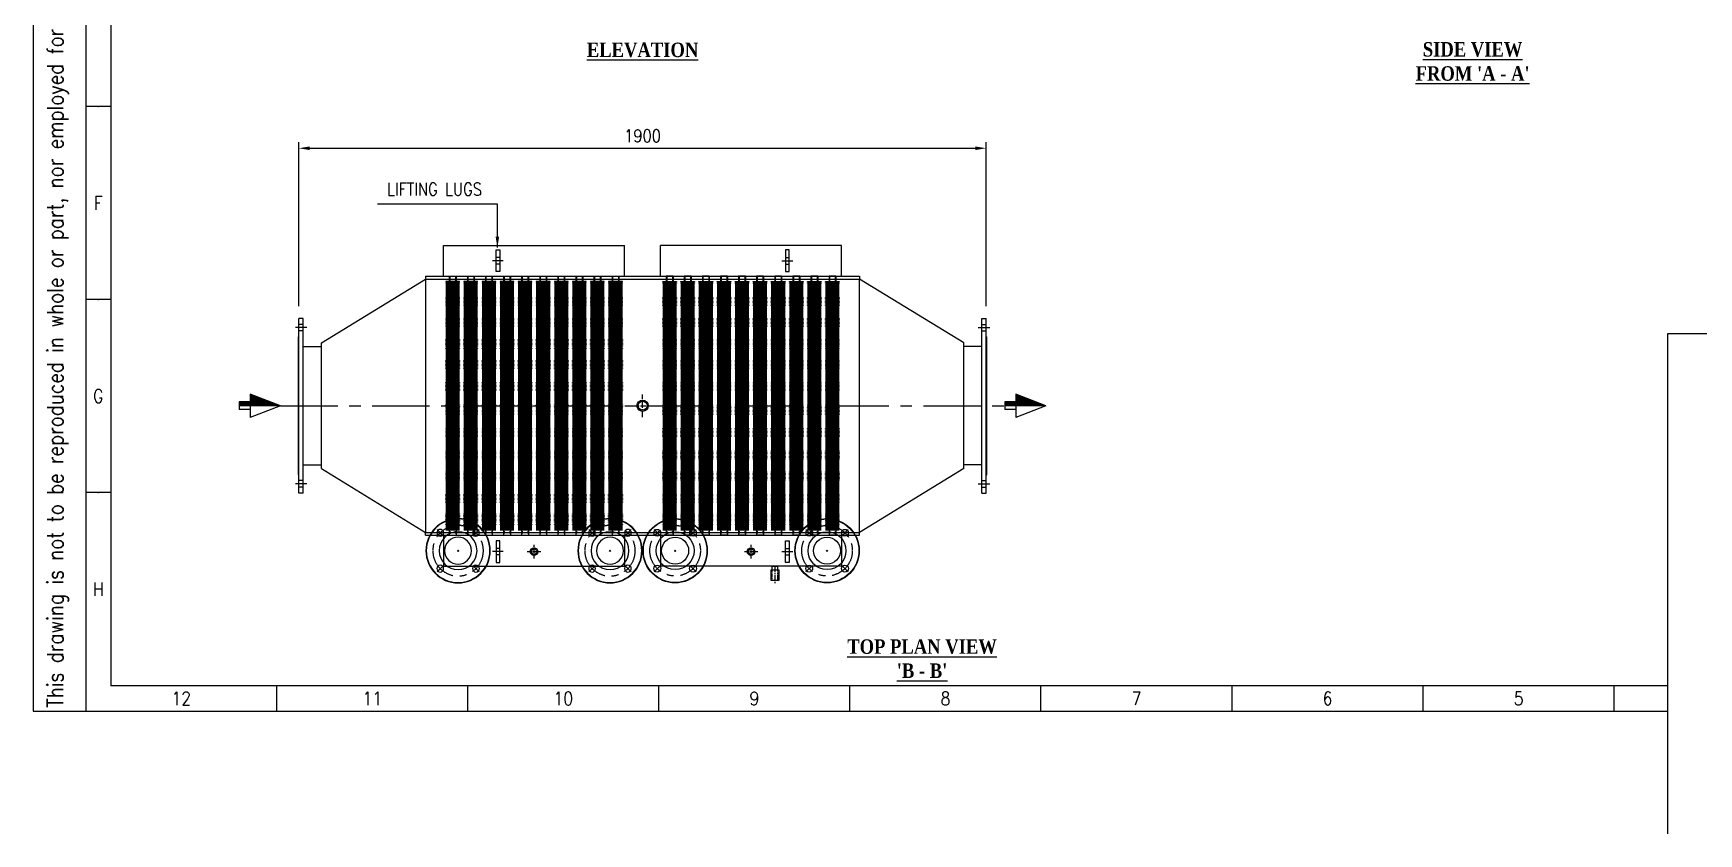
# Model space of a CAD drawing. Extents: x 5823 to 13427, y -3175 to 1572.
# Drawn here: x 5823 to 10428, y -3175 to -963 of the extents above; entities that cross this region are included whole.
import ezdxf
from ezdxf.enums import TextEntityAlignment as Align

# ---------------------------------------------------------------- set-up
doc = ezdxf.new("R2010")
doc.units = 0
doc.linetypes.add('CENTER', pattern=[50.8, 31.75, -6.35, 6.35, -6.35])
doc.linetypes.add('HIDDEN', pattern=[9.525, 6.35, -3.175])
doc.layers.get('0').update_dxf_attribs({"linetype": 'CONTINUOUS'})
doc.layers.get('DEFPOINTS').update_dxf_attribs({"linetype": 'CONTINUOUS'})
doc.styles.get("Standard").update_dxf_attribs({"font": 'simplex.shx', "width": 0.85})
doc.styles.add('SW', font='romans.shx', dxfattribs={"width": 0.85})
doc.dimstyles.new('ISO-25', dxfattribs={"dimtxt": 35, "dimasz": 30, "dimexe": 17, "dimexo": 17, "dimgap": 17, "dimtad": 1, "dimtxsty": 'STANDARD', "dimcen": 2.5, "dimazin": 3, "dimtfac": 1, "dimtmove": 0, "dimatfit": 3})
pattern_1 = [(45, (-18431.609, -1679.317), (-6.735192, 6.735192), [])]

# ---------------------------------------------------------------- blocks, each defined once
blk = doc.blocks.new('A$C5DC17848')
h = blk.add_hatch()
h.set_pattern_fill('ANSI31', color=256, scale=3, style=0)
h.set_pattern_definition(pattern_1)
h.paths.add_polyline_path([(-556, -215), (-450, -215), (-450, 57)])
h = blk.add_hatch()
h.set_pattern_fill('ANSI31', color=256, scale=3, style=0)
h.set_pattern_definition(pattern_1)
h.paths.add_polyline_path([(-450, -215), (-485, -215), (-485, -313), (-450, -313)])
for p, q in [((-450, 57), (-556, -215)), ((-450, 57), (-345, -215)), ((-450, 57), (-450, -313)), ((-556, -215), (-345, -215)), ((-485, -215), (-485, -313)), ((-416, -215), (-416, -313)), ((-485, -313), (-416, -313))]:
    blk.add_line(p, q)
blk = doc.blocks.new('*D21')
at = {"color": 0}
for p, q in [((6557.6, -1717), (6557.6, -1263.8)), ((6587.6, -1280.8), (8427.6, -1280.8)), ((8457.6, -1717), (8457.6, -1263.8))]:
    blk.add_line(p, q, dxfattribs=at)
for points in [[(6587.6, -1275.8), (6587.6, -1285.8), (6557.6, -1280.8)], [(8427.6, -1275.8), (8427.6, -1285.8), (8457.6, -1280.8)]]:
    blk.add_solid(points, dxfattribs=at)
at = {"layer": 'DEFPOINTS', "color": 0}
for p in [(8457.6, -1280.8), (6557.6, -1734), (8457.6, -1734)]:
    blk.add_point(p, dxfattribs=at)
at = {"color": 0, "insert": (7507.6, -1246.3), "char_height": 35, "attachment_point": 5}
blk.add_mtext('1900', dxfattribs=at)
blk = doc.blocks.new('A$C78803C2F')
for p, q in [((114.8, 183.3), (132.5, 165.6)), ((231.3, 183.3), (213.6, 165.6)), ((174.8, 123.3), (171.3, 126.9)), ((174.8, 126.9), (171.3, 123.3)), ((114.8, 66.9), (132.5, 84.5)), ((231.3, 66.9), (213.6, 84.5))]:
    blk.add_line(p, q)
for centre, radius in [((173.1, 125.1), 88.9), ((173.1, 125.1), 87.9), ((123.7, 174.5), 9.5), ((173.1, 125.1), 52.3), ((173.1, 125.1), 37.3), ((222.5, 174.5), 9.5), ((123.7, 75.7), 9.5), ((222.5, 75.7), 9.5)]:
    blk.add_circle(centre, radius)
at = {"linetype": 'CENTER', "ltscale": 3}
blk.add_circle((173.1, 125.1), 69.9, dxfattribs=at)
blk = doc.blocks.new('A$C017B146A')
at = {"color": 8}
for p, q in [((-123.3, 415.7), (-161.3, 415.7)), ((-161.3, 415.7), (-161.3, 415.3)), ((-161.3, 415.3), (-123.3, 415.3)), ((-123.3, 415.3), (-123.3, 415.7)), ((-123.3, 412), (-161.3, 412)), ((-161.3, 412), (-161.3, 411.6)), ((-161.3, 411.6), (-123.3, 411.6)), ((-123.3, 408.4), (-161.3, 408.4)), ((-161.3, 408.4), (-161.3, 408)), ((-161.3, 408), (-123.3, 408)), ((-123.3, 404.8), (-161.3, 404.8)), ((-161.3, 404.8), (-161.3, 404.4)), ((-161.3, 404.4), (-123.3, 404.4)), ((-123.3, 401.1), (-161.3, 401.1)), ((-161.3, 401.1), (-161.3, 400.7)), ((-161.3, 400.7), (-123.3, 400.7)), ((-123.3, 397.5), (-161.3, 397.5)), ((-161.3, 397.5), (-161.3, 397.1)), ((-161.3, 397.1), (-123.3, 397.1)), ((-123.3, 393.9), (-161.3, 393.9)), ((-161.3, 393.9), (-161.3, 393.5)), ((-161.3, 393.5), (-123.3, 393.5)), ((-123.3, 390.3), (-161.3, 390.3)), ((-161.3, 390.3), (-161.3, 389.9)), ((-161.3, 389.9), (-123.3, 389.9)), ((-123.3, 386.6), (-161.3, 386.6)), ((-161.3, 386.6), (-161.3, 386.2)), ((-161.3, 386.2), (-123.3, 386.2)), ((-123.3, 383), (-161.3, 383)), ((-161.3, 383), (-161.3, 382.6)), ((-161.3, 382.6), (-123.3, 382.6)), ((-123.3, 379.4), (-161.3, 379.4)), ((-161.3, 379.4), (-161.3, 379)), ((-161.3, 379), (-123.3, 379)), ((-123.3, 375.7), (-161.3, 375.7)), ((-161.3, 375.7), (-161.3, 375.3)), ((-161.3, 375.3), (-123.3, 375.3)), ((-123.3, 372.1), (-161.3, 372.1)), ((-161.3, 372.1), (-161.3, 371.7)), ((-161.3, 371.7), (-123.3, 371.7)), ((-123.3, 368.5), (-161.3, 368.5)), ((-161.3, 368.5), (-161.3, 368.1)), ((-123.3, 411.6), (-123.3, 412)), ((-123.3, 408), (-123.3, 408.4)), ((-123.3, 404.4), (-123.3, 404.8)), ((-123.3, 400.7), (-123.3, 401.1)), ((-123.3, 397.1), (-123.3, 397.5)), ((-123.3, 393.5), (-123.3, 393.9)), ((-123.3, 389.9), (-123.3, 390.3)), ((-123.3, 386.2), (-123.3, 386.6)), ((-123.3, 382.6), (-123.3, 383)), ((-123.3, 379), (-123.3, 379.4)), ((-123.3, 375.3), (-123.3, 375.7)), ((-123.3, 371.7), (-123.3, 372.1)), ((-123.3, 368.1), (-123.3, 368.5)), ((-161.3, 368.1), (-123.3, 368.1)), ((-123.3, 364.9), (-161.3, 364.9)), ((-161.3, 364.9), (-161.3, 364.5)), ((-161.3, 364.5), (-123.3, 364.5)), ((-123.3, 361.2), (-161.3, 361.2)), ((-161.3, 361.2), (-161.3, 360.8)), ((-161.3, 360.8), (-123.3, 360.8)), ((-123.3, 357.6), (-161.3, 357.6)), ((-161.3, 357.6), (-161.3, 357.2)), ((-161.3, 357.2), (-123.3, 357.2)), ((-123.3, 354), (-161.3, 354)), ((-161.3, 354), (-161.3, 353.6)), ((-161.3, 353.6), (-123.3, 353.6)), ((-123.3, 350.3), (-161.3, 350.3)), ((-161.3, 350.3), (-161.3, 349.9)), ((-161.3, 349.9), (-123.3, 349.9)), ((-123.3, 346.7), (-161.3, 346.7)), ((-161.3, 346.7), (-161.3, 346.3)), ((-161.3, 346.3), (-123.3, 346.3)), ((-123.3, 343.1), (-161.3, 343.1)), ((-161.3, 343.1), (-161.3, 342.7)), ((-161.3, 342.7), (-123.3, 342.7)), ((-123.3, 339.5), (-161.3, 339.5)), ((-161.3, 339.5), (-161.3, 339.1)), ((-161.3, 339.1), (-123.3, 339.1)), ((-123.3, 335.8), (-161.3, 335.8)), ((-161.3, 335.8), (-161.3, 335.4)), ((-161.3, 335.4), (-123.3, 335.4)), ((-123.3, 332.2), (-161.3, 332.2)), ((-161.3, 332.2), (-161.3, 331.8)), ((-161.3, 331.8), (-123.3, 331.8)), ((-123.3, 328.6), (-161.3, 328.6)), ((-161.3, 328.6), (-161.3, 328.2)), ((-161.3, 328.2), (-123.3, 328.2)), ((-123.3, 325), (-161.3, 325)), ((-161.3, 325), (-161.3, 324.6)), ((-161.3, 324.6), (-123.3, 324.6)), ((-123.3, 364.5), (-123.3, 364.9)), ((-123.3, 360.8), (-123.3, 361.2)), ((-123.3, 357.2), (-123.3, 357.6)), ((-123.3, 353.6), (-123.3, 354)), ((-123.3, 349.9), (-123.3, 350.3)), ((-123.3, 346.3), (-123.3, 346.7)), ((-123.3, 342.7), (-123.3, 343.1)), ((-123.3, 339.1), (-123.3, 339.5)), ((-123.3, 335.4), (-123.3, 335.8)), ((-123.3, 331.8), (-123.3, 332.2)), ((-123.3, 328.2), (-123.3, 328.6)), ((-123.3, 324.6), (-123.3, 325)), ((-123.3, 321.3), (-161.3, 321.3)), ((-161.3, 321.3), (-161.3, 320.9)), ((-161.3, 320.9), (-123.3, 320.9)), ((-123.3, 317.7), (-161.3, 317.7)), ((-161.3, 317.7), (-161.3, 317.3)), ((-161.3, 317.3), (-123.3, 317.3)), ((-123.3, 314.1), (-161.3, 314.1)), ((-161.3, 314.1), (-161.3, 313.7)), ((-161.3, 313.7), (-123.3, 313.7)), ((-123.3, 310.4), (-161.3, 310.4)), ((-161.3, 310.4), (-161.3, 310)), ((-161.3, 310), (-123.3, 310)), ((-123.3, 306.8), (-161.3, 306.8)), ((-161.3, 306.8), (-161.3, 306.4)), ((-161.3, 306.4), (-123.3, 306.4)), ((-123.3, 303.2), (-161.3, 303.2)), ((-161.3, 303.2), (-161.3, 302.8)), ((-161.3, 302.8), (-123.3, 302.8)), ((-123.3, 299.6), (-161.3, 299.6)), ((-161.3, 299.6), (-161.3, 299.2)), ((-161.3, 299.2), (-123.3, 299.2)), ((-123.3, 295.9), (-161.3, 295.9)), ((-161.3, 295.9), (-161.3, 295.5)), ((-161.3, 295.5), (-123.3, 295.5)), ((-123.3, 292.3), (-161.3, 292.3)), ((-161.3, 292.3), (-161.3, 291.9)), ((-161.3, 291.9), (-123.3, 291.9)), ((-123.3, 288.7), (-161.3, 288.7)), ((-161.3, 288.7), (-161.3, 288.3)), ((-161.3, 288.3), (-123.3, 288.3)), ((-123.3, 285), (-161.3, 285)), ((-161.3, 285), (-161.3, 284.6)), ((-161.3, 284.6), (-123.3, 284.6)), ((-161.3, 281.4), (-123.3, 281.4)), ((-161.3, 281), (-161.3, 281.4)), ((-123.3, 281), (-161.3, 281)), ((-161.3, 277.8), (-123.3, 277.8)), ((-161.3, 277.4), (-161.3, 277.8)), ((-123.3, 277.4), (-161.3, 277.4)), ((-123.3, 320.9), (-123.3, 321.3)), ((-123.3, 317.3), (-123.3, 317.7)), ((-123.3, 313.7), (-123.3, 314.1)), ((-123.3, 310), (-123.3, 310.4)), ((-123.3, 306.4), (-123.3, 306.8)), ((-123.3, 302.8), (-123.3, 303.2)), ((-123.3, 299.2), (-123.3, 299.6)), ((-123.3, 295.5), (-123.3, 295.9)), ((-123.3, 291.9), (-123.3, 292.3)), ((-123.3, 288.3), (-123.3, 288.7)), ((-123.3, 284.6), (-123.3, 285)), ((-123.3, 281.4), (-123.3, 281)), ((-123.3, 277.8), (-123.3, 277.4)), ((-161.3, 274.2), (-123.3, 274.2)), ((-161.3, 273.8), (-161.3, 274.2)), ((-123.3, 273.8), (-161.3, 273.8)), ((-161.3, 270.5), (-123.3, 270.5)), ((-161.3, 270.1), (-161.3, 270.5)), ((-123.3, 270.1), (-161.3, 270.1)), ((-161.3, 266.9), (-123.3, 266.9)), ((-161.3, 266.5), (-161.3, 266.9)), ((-123.3, 266.5), (-161.3, 266.5)), ((-161.3, 263.3), (-123.3, 263.3)), ((-161.3, 262.9), (-161.3, 263.3)), ((-123.3, 262.9), (-161.3, 262.9)), ((-161.3, 259.6), (-123.3, 259.6)), ((-161.3, 259.2), (-161.3, 259.6)), ((-123.3, 259.2), (-161.3, 259.2)), ((-161.3, 256), (-123.3, 256)), ((-161.3, 255.6), (-161.3, 256)), ((-123.3, 255.6), (-161.3, 255.6)), ((-161.3, 252.4), (-123.3, 252.4)), ((-161.3, 252), (-161.3, 252.4)), ((-123.3, 252), (-161.3, 252)), ((-161.3, 248.8), (-123.3, 248.8)), ((-161.3, 248.4), (-161.3, 248.8)), ((-123.3, 248.4), (-161.3, 248.4)), ((-161.3, 245.1), (-123.3, 245.1)), ((-161.3, 244.7), (-161.3, 245.1)), ((-123.3, 244.7), (-161.3, 244.7)), ((-161.3, 241.5), (-123.3, 241.5)), ((-161.3, 241.1), (-161.3, 241.5)), ((-123.3, 241.1), (-161.3, 241.1)), ((-161.3, 237.9), (-123.3, 237.9)), ((-161.3, 237.5), (-161.3, 237.9)), ((-123.3, 237.5), (-161.3, 237.5)), ((-161.3, 234.3), (-123.3, 234.3)), ((-161.3, 233.9), (-161.3, 234.3)), ((-123.3, 233.9), (-161.3, 233.9)), ((-161.3, 230.6), (-123.3, 230.6)), ((-161.3, 230.2), (-161.3, 230.6)), ((-123.3, 274.2), (-123.3, 273.8)), ((-123.3, 270.5), (-123.3, 270.1)), ((-123.3, 266.9), (-123.3, 266.5)), ((-123.3, 263.3), (-123.3, 262.9)), ((-123.3, 259.6), (-123.3, 259.2)), ((-123.3, 256), (-123.3, 255.6)), ((-123.3, 252.4), (-123.3, 252)), ((-123.3, 248.8), (-123.3, 248.4)), ((-123.3, 245.1), (-123.3, 244.7)), ((-123.3, 241.5), (-123.3, 241.1)), ((-123.3, 237.9), (-123.3, 237.5)), ((-123.3, 234.3), (-123.3, 233.9)), ((-123.3, 230.6), (-123.3, 230.2)), ((-123.3, 230.2), (-161.3, 230.2)), ((-161.3, 227), (-123.3, 227)), ((-161.3, 226.6), (-161.3, 227)), ((-123.3, 226.6), (-161.3, 226.6)), ((-161.3, 223.4), (-123.3, 223.4)), ((-161.3, 223), (-161.3, 223.4)), ((-123.3, 223), (-161.3, 223)), ((-161.3, 219.7), (-123.3, 219.7)), ((-161.3, 219.3), (-161.3, 219.7)), ((-123.3, 219.3), (-161.3, 219.3)), ((-161.3, 216.1), (-123.3, 216.1)), ((-161.3, 215.7), (-161.3, 216.1)), ((-123.3, 215.7), (-161.3, 215.7)), ((-161.3, 212.5), (-123.3, 212.5)), ((-161.3, 212.1), (-161.3, 212.5)), ((-123.3, 212.1), (-161.3, 212.1)), ((-161.3, 208.9), (-123.3, 208.9)), ((-161.3, 208.5), (-161.3, 208.9)), ((-123.3, 208.5), (-161.3, 208.5)), ((-161.3, 205.2), (-123.3, 205.2)), ((-161.3, 204.8), (-161.3, 205.2)), ((-123.3, 204.8), (-161.3, 204.8)), ((-161.3, 201.6), (-123.3, 201.6)), ((-161.3, 201.2), (-161.3, 201.6)), ((-123.3, 201.2), (-161.3, 201.2)), ((-161.3, 198), (-123.3, 198)), ((-161.3, 197.6), (-161.3, 198)), ((-123.3, 197.6), (-161.3, 197.6)), ((-161.3, 194.3), (-123.3, 194.3)), ((-161.3, 193.9), (-161.3, 194.3)), ((-123.3, 193.9), (-161.3, 193.9)), ((-161.3, 190.7), (-123.3, 190.7)), ((-161.3, 190.3), (-161.3, 190.7)), ((-123.3, 190.3), (-161.3, 190.3)), ((-161.3, 187.1), (-123.3, 187.1)), ((-161.3, 186.7), (-161.3, 187.1)), ((-123.3, 186.7), (-161.3, 186.7)), ((-123.3, 227), (-123.3, 226.6)), ((-123.3, 223.4), (-123.3, 223)), ((-123.3, 219.7), (-123.3, 219.3)), ((-123.3, 216.1), (-123.3, 215.7)), ((-123.3, 212.5), (-123.3, 212.1)), ((-123.3, 208.9), (-123.3, 208.5)), ((-123.3, 205.2), (-123.3, 204.8)), ((-123.3, 201.6), (-123.3, 201.2)), ((-123.3, 198), (-123.3, 197.6)), ((-123.3, 194.3), (-123.3, 193.9)), ((-123.3, 190.7), (-123.3, 190.3)), ((-123.3, 187.1), (-123.3, 186.7)), ((-161.3, 183.5), (-123.3, 183.5)), ((-161.3, 183.1), (-161.3, 183.5)), ((-123.3, 183.1), (-161.3, 183.1)), ((-161.3, 179.8), (-123.3, 179.8)), ((-161.3, 179.4), (-161.3, 179.8)), ((-123.3, 179.4), (-161.3, 179.4)), ((-161.3, 176.2), (-123.3, 176.2)), ((-161.3, 175.8), (-161.3, 176.2)), ((-123.3, 175.8), (-161.3, 175.8)), ((-161.3, 172.6), (-123.3, 172.6)), ((-161.3, 172.2), (-161.3, 172.6)), ((-123.3, 172.2), (-161.3, 172.2)), ((-161.3, 168.9), (-123.3, 168.9)), ((-161.3, 168.5), (-161.3, 168.9)), ((-123.3, 168.5), (-161.3, 168.5)), ((-161.3, 165.3), (-123.3, 165.3)), ((-161.3, 164.9), (-161.3, 165.3)), ((-123.3, 164.9), (-161.3, 164.9)), ((-161.3, 161.7), (-123.3, 161.7)), ((-161.3, 161.3), (-161.3, 161.7)), ((-123.3, 161.3), (-161.3, 161.3)), ((-161.3, 158.1), (-123.3, 158.1)), ((-161.3, 157.7), (-161.3, 158.1)), ((-123.3, 157.7), (-161.3, 157.7)), ((-161.3, 154.4), (-123.3, 154.4)), ((-161.3, 154), (-161.3, 154.4)), ((-123.3, 154), (-161.3, 154)), ((-161.3, 150.8), (-123.3, 150.8)), ((-161.3, 150.4), (-161.3, 150.8)), ((-123.3, 150.4), (-161.3, 150.4)), ((-161.3, 147.2), (-123.3, 147.2)), ((-161.3, 146.8), (-161.3, 147.2)), ((-123.3, 146.8), (-161.3, 146.8)), ((-161.3, 143.6), (-123.3, 143.6)), ((-161.3, 143.2), (-161.3, 143.6)), ((-123.3, 143.2), (-161.3, 143.2)), ((-161.3, 139.9), (-123.3, 139.9)), ((-161.3, 139.5), (-161.3, 139.9)), ((-123.3, 139.5), (-161.3, 139.5)), ((-123.3, 183.5), (-123.3, 183.1)), ((-123.3, 179.8), (-123.3, 179.4)), ((-123.3, 176.2), (-123.3, 175.8)), ((-123.3, 172.6), (-123.3, 172.2)), ((-123.3, 168.9), (-123.3, 168.5)), ((-123.3, 165.3), (-123.3, 164.9)), ((-123.3, 161.7), (-123.3, 161.3)), ((-123.3, 158.1), (-123.3, 157.7)), ((-123.3, 154.4), (-123.3, 154)), ((-123.3, 150.8), (-123.3, 150.4)), ((-123.3, 147.2), (-123.3, 146.8)), ((-123.3, 143.6), (-123.3, 143.2)), ((-123.3, 139.9), (-123.3, 139.5)), ((-161.3, 136.3), (-123.3, 136.3)), ((-161.3, 135.9), (-161.3, 136.3)), ((-123.3, 135.9), (-161.3, 135.9)), ((-161.3, 132.7), (-123.3, 132.7)), ((-161.3, 132.3), (-161.3, 132.7)), ((-123.3, 132.3), (-161.3, 132.3)), ((-161.3, 129), (-123.3, 129)), ((-161.3, 128.6), (-161.3, 129)), ((-123.3, 128.6), (-161.3, 128.6)), ((-161.3, 125.4), (-123.3, 125.4)), ((-161.3, 125), (-161.3, 125.4)), ((-123.3, 125), (-161.3, 125)), ((-161.3, 121.8), (-123.3, 121.8)), ((-161.3, 121.4), (-161.3, 121.8)), ((-123.3, 121.4), (-161.3, 121.4)), ((-161.3, 118.2), (-123.3, 118.2)), ((-161.3, 117.8), (-161.3, 118.2)), ((-123.3, 117.8), (-161.3, 117.8)), ((-161.3, 114.5), (-123.3, 114.5)), ((-161.3, 114.1), (-161.3, 114.5)), ((-123.3, 114.1), (-161.3, 114.1)), ((-161.3, 110.9), (-123.3, 110.9)), ((-161.3, 110.5), (-161.3, 110.9)), ((-123.3, 110.5), (-161.3, 110.5)), ((-161.3, 107.3), (-123.3, 107.3)), ((-161.3, 106.9), (-161.3, 107.3)), ((-123.3, 106.9), (-161.3, 106.9)), ((-161.3, 103.6), (-123.3, 103.6)), ((-161.3, 103.2), (-161.3, 103.6)), ((-123.3, 103.2), (-161.3, 103.2)), ((-161.3, 100), (-123.3, 100)), ((-161.3, 99.6), (-161.3, 100)), ((-123.3, 99.6), (-161.3, 99.6)), ((-161.3, 96.4), (-123.3, 96.4)), ((-161.3, 96), (-161.3, 96.4)), ((-123.3, 96), (-161.3, 96)), ((-161.3, 92.8), (-123.3, 92.8)), ((-161.3, 92.4), (-161.3, 92.8)), ((-123.3, 92.4), (-161.3, 92.4)), ((-123.3, 136.3), (-123.3, 135.9)), ((-123.3, 132.7), (-123.3, 132.3)), ((-123.3, 129), (-123.3, 128.6)), ((-123.3, 125.4), (-123.3, 125)), ((-123.3, 121.8), (-123.3, 121.4)), ((-123.3, 118.2), (-123.3, 117.8)), ((-123.3, 114.5), (-123.3, 114.1)), ((-123.3, 110.9), (-123.3, 110.5)), ((-123.3, 107.3), (-123.3, 106.9)), ((-123.3, 103.6), (-123.3, 103.2)), ((-123.3, 100), (-123.3, 99.6)), ((-123.3, 96.4), (-123.3, 96)), ((-123.3, 92.8), (-123.3, 92.4)), ((-161.3, 89.1), (-123.3, 89.1)), ((-161.3, 88.7), (-161.3, 89.1)), ((-123.3, 88.7), (-161.3, 88.7)), ((-161.3, 85.5), (-123.3, 85.5)), ((-161.3, 85.1), (-161.3, 85.5)), ((-123.3, 85.1), (-161.3, 85.1)), ((-161.3, 81.9), (-123.3, 81.9)), ((-161.3, 81.5), (-161.3, 81.9)), ((-123.3, 81.5), (-161.3, 81.5)), ((-161.3, 78.2), (-123.3, 78.2)), ((-161.3, 77.8), (-161.3, 78.2)), ((-123.3, 77.8), (-161.3, 77.8)), ((-161.3, 74.6), (-123.3, 74.6)), ((-161.3, 74.2), (-161.3, 74.6)), ((-123.3, 74.2), (-161.3, 74.2)), ((-161.3, 71), (-123.3, 71)), ((-161.3, 70.6), (-161.3, 71)), ((-123.3, 70.6), (-161.3, 70.6)), ((-123.3, 67.2), (-161.3, 67.2)), ((-161.3, 67.2), (-161.3, 66.8)), ((-161.3, 66.8), (-123.3, 66.8)), ((-123.3, 63.6), (-161.3, 63.6)), ((-161.3, 63.6), (-161.3, 63.2)), ((-161.3, 63.2), (-123.3, 63.2)), ((-123.3, 60), (-161.3, 60)), ((-161.3, 60), (-161.3, 59.6)), ((-161.3, 59.6), (-123.3, 59.6)), ((-123.3, 56.4), (-161.3, 56.4)), ((-161.3, 56.4), (-161.3, 56)), ((-161.3, 56), (-123.3, 56)), ((-123.3, 52.7), (-161.3, 52.7)), ((-161.3, 52.7), (-161.3, 52.3)), ((-161.3, 52.3), (-123.3, 52.3)), ((-123.3, 49.1), (-161.3, 49.1)), ((-161.3, 49.1), (-161.3, 48.7)), ((-161.3, 48.7), (-123.3, 48.7)), ((-123.3, 89.1), (-123.3, 88.7)), ((-123.3, 85.5), (-123.3, 85.1)), ((-123.3, 81.9), (-123.3, 81.5)), ((-123.3, 78.2), (-123.3, 77.8)), ((-123.3, 74.6), (-123.3, 74.2)), ((-123.3, 71), (-123.3, 70.6)), ((-123.3, 66.8), (-123.3, 67.2)), ((-123.3, 63.2), (-123.3, 63.6)), ((-123.3, 59.6), (-123.3, 60)), ((-123.3, 56), (-123.3, 56.4)), ((-123.3, 52.3), (-123.3, 52.7)), ((-123.3, 48.7), (-123.3, 49.1)), ((-123.3, 45.5), (-161.3, 45.5)), ((-161.3, 45.5), (-161.3, 45.1)), ((-161.3, 45.1), (-123.3, 45.1)), ((-123.3, 41.8), (-161.3, 41.8)), ((-161.3, 41.8), (-161.3, 41.4)), ((-161.3, 41.4), (-123.3, 41.4)), ((-123.3, 38.2), (-161.3, 38.2)), ((-161.3, 38.2), (-161.3, 37.8)), ((-161.3, 37.8), (-123.3, 37.8)), ((-123.3, 34.6), (-161.3, 34.6)), ((-161.3, 34.6), (-161.3, 34.2)), ((-161.3, 34.2), (-123.3, 34.2)), ((-123.3, 31), (-161.3, 31)), ((-161.3, 31), (-161.3, 30.6)), ((-161.3, 30.6), (-123.3, 30.6)), ((-123.3, 27.3), (-161.3, 27.3)), ((-161.3, 27.3), (-161.3, 26.9)), ((-161.3, 26.9), (-123.3, 26.9)), ((-123.3, 23.7), (-161.3, 23.7)), ((-161.3, 23.7), (-161.3, 23.3)), ((-161.3, 23.3), (-123.3, 23.3)), ((-123.3, 20.1), (-161.3, 20.1)), ((-161.3, 20.1), (-161.3, 19.7)), ((-161.3, 19.7), (-123.3, 19.7)), ((-123.3, 16.4), (-161.3, 16.4)), ((-161.3, 16.4), (-161.3, 16)), ((-161.3, 16), (-123.3, 16)), ((-123.3, 12.8), (-161.3, 12.8)), ((-161.3, 12.8), (-161.3, 12.4)), ((-161.3, 12.4), (-123.3, 12.4)), ((-123.3, 9.2), (-161.3, 9.2)), ((-161.3, 9.2), (-161.3, 8.8)), ((-161.3, 8.8), (-123.3, 8.8)), ((-123.3, 5.6), (-161.3, 5.6)), ((-161.3, 5.6), (-161.3, 5.2)), ((-161.3, 5.2), (-123.3, 5.2)), ((-123.3, 1.9), (-161.3, 1.9)), ((-161.3, 1.9), (-161.3, 1.5)), ((-161.3, 1.5), (-123.3, 1.5)), ((-123.3, 45.1), (-123.3, 45.5)), ((-123.3, 41.4), (-123.3, 41.8)), ((-123.3, 37.8), (-123.3, 38.2)), ((-123.3, 34.2), (-123.3, 34.6)), ((-123.3, 30.6), (-123.3, 31)), ((-123.3, 26.9), (-123.3, 27.3)), ((-123.3, 23.3), (-123.3, 23.7)), ((-123.3, 19.7), (-123.3, 20.1)), ((-123.3, 16), (-123.3, 16.4)), ((-123.3, 12.4), (-123.3, 12.8)), ((-123.3, 8.8), (-123.3, 9.2)), ((-123.3, 5.2), (-123.3, 5.6)), ((-123.3, 1.5), (-123.3, 1.9)), ((-123.3, -1.7), (-161.3, -1.7)), ((-161.3, -1.7), (-161.3, -2.1)), ((-161.3, -2.1), (-123.3, -2.1)), ((-123.3, -5.3), (-161.3, -5.3)), ((-161.3, -5.3), (-161.3, -5.7)), ((-161.3, -5.7), (-123.3, -5.7)), ((-123.3, -9), (-161.3, -9)), ((-161.3, -9), (-161.3, -9.4)), ((-161.3, -9.4), (-123.3, -9.4)), ((-123.3, -12.6), (-161.3, -12.6)), ((-161.3, -12.6), (-161.3, -13)), ((-161.3, -13), (-123.3, -13)), ((-123.3, -16.2), (-161.3, -16.2)), ((-161.3, -16.2), (-161.3, -16.6)), ((-161.3, -16.6), (-123.3, -16.6)), ((-123.3, -19.8), (-161.3, -19.8)), ((-161.3, -19.8), (-161.3, -20.2)), ((-161.3, -20.2), (-123.3, -20.2)), ((-123.3, -23.5), (-161.3, -23.5)), ((-161.3, -23.5), (-161.3, -23.9)), ((-161.3, -23.9), (-123.3, -23.9)), ((-123.3, -27.1), (-161.3, -27.1)), ((-161.3, -27.1), (-161.3, -27.5)), ((-161.3, -27.5), (-123.3, -27.5)), ((-123.3, -30.7), (-161.3, -30.7)), ((-161.3, -30.7), (-161.3, -31.1)), ((-161.3, -31.1), (-123.3, -31.1)), ((-123.3, -34.3), (-161.3, -34.3)), ((-161.3, -34.3), (-161.3, -34.7)), ((-161.3, -34.7), (-123.3, -34.7)), ((-123.3, -38), (-161.3, -38)), ((-161.3, -38), (-161.3, -38.4)), ((-161.3, -38.4), (-123.3, -38.4)), ((-123.3, -41.6), (-161.3, -41.6)), ((-161.3, -41.6), (-161.3, -42)), ((-161.3, -42), (-123.3, -42)), ((-123.3, -45.2), (-161.3, -45.2)), ((-161.3, -45.2), (-161.3, -45.6)), ((-161.3, -45.6), (-123.3, -45.6)), ((-123.3, -2.1), (-123.3, -1.7)), ((-123.3, -5.7), (-123.3, -5.3)), ((-123.3, -9.4), (-123.3, -9)), ((-123.3, -13), (-123.3, -12.6)), ((-123.3, -16.6), (-123.3, -16.2)), ((-123.3, -20.2), (-123.3, -19.8)), ((-123.3, -23.9), (-123.3, -23.5)), ((-123.3, -27.5), (-123.3, -27.1)), ((-123.3, -31.1), (-123.3, -30.7)), ((-123.3, -34.7), (-123.3, -34.3)), ((-123.3, -38.4), (-123.3, -38)), ((-123.3, -42), (-123.3, -41.6)), ((-123.3, -45.6), (-123.3, -45.2)), ((-123.3, -48.9), (-161.3, -48.9)), ((-161.3, -48.9), (-161.3, -49.3)), ((-161.3, -49.3), (-123.3, -49.3)), ((-123.3, -52.5), (-161.3, -52.5)), ((-161.3, -52.5), (-161.3, -52.9)), ((-161.3, -52.9), (-123.3, -52.9)), ((-123.3, -56.1), (-161.3, -56.1)), ((-161.3, -56.1), (-161.3, -56.5)), ((-161.3, -56.5), (-123.3, -56.5)), ((-123.3, -59.7), (-161.3, -59.7)), ((-161.3, -59.7), (-161.3, -60.1)), ((-161.3, -60.1), (-123.3, -60.1)), ((-123.3, -63.4), (-161.3, -63.4)), ((-161.3, -63.4), (-161.3, -63.8)), ((-161.3, -63.8), (-123.3, -63.8)), ((-123.3, -67), (-161.3, -67)), ((-161.3, -67), (-161.3, -67.4)), ((-161.3, -67.4), (-123.3, -67.4)), ((-123.3, -70.6), (-161.3, -70.6)), ((-161.3, -70.6), (-161.3, -71)), ((-161.3, -71), (-123.3, -71)), ((-123.3, -74.3), (-161.3, -74.3)), ((-161.3, -74.3), (-161.3, -74.7)), ((-161.3, -74.7), (-123.3, -74.7)), ((-123.3, -77.9), (-161.3, -77.9)), ((-161.3, -77.9), (-161.3, -78.3)), ((-161.3, -78.3), (-123.3, -78.3)), ((-123.3, -81.5), (-161.3, -81.5)), ((-161.3, -81.5), (-161.3, -81.9)), ((-161.3, -81.9), (-123.3, -81.9)), ((-123.3, -85.1), (-161.3, -85.1)), ((-161.3, -85.1), (-161.3, -85.5)), ((-161.3, -85.5), (-123.3, -85.5)), ((-123.3, -88.8), (-161.3, -88.8)), ((-161.3, -88.8), (-161.3, -89.2)), ((-161.3, -89.2), (-123.3, -89.2)), ((-123.3, -49.3), (-123.3, -48.9)), ((-123.3, -52.9), (-123.3, -52.5)), ((-123.3, -56.5), (-123.3, -56.1)), ((-123.3, -60.1), (-123.3, -59.7)), ((-123.3, -63.8), (-123.3, -63.4)), ((-123.3, -67.4), (-123.3, -67)), ((-123.3, -71), (-123.3, -70.6)), ((-123.3, -74.7), (-123.3, -74.3)), ((-123.3, -78.3), (-123.3, -77.9)), ((-123.3, -81.9), (-123.3, -81.5)), ((-123.3, -85.5), (-123.3, -85.1)), ((-123.3, -89.2), (-123.3, -88.8)), ((-123.3, -92.4), (-161.3, -92.4)), ((-161.3, -92.4), (-161.3, -92.8)), ((-161.3, -92.8), (-123.3, -92.8)), ((-123.3, -96), (-161.3, -96)), ((-161.3, -96), (-161.3, -96.4)), ((-161.3, -96.4), (-123.3, -96.4)), ((-123.3, -99.7), (-161.3, -99.7)), ((-161.3, -99.7), (-161.3, -100.1)), ((-161.3, -100.1), (-123.3, -100.1)), ((-123.3, -103.3), (-161.3, -103.3)), ((-161.3, -103.3), (-161.3, -103.7)), ((-161.3, -103.7), (-123.3, -103.7)), ((-123.3, -106.9), (-161.3, -106.9)), ((-161.3, -106.9), (-161.3, -107.3)), ((-161.3, -107.3), (-123.3, -107.3)), ((-123.3, -110.5), (-161.3, -110.5)), ((-161.3, -110.5), (-161.3, -110.9)), ((-161.3, -110.9), (-123.3, -110.9)), ((-123.3, -114.2), (-161.3, -114.2)), ((-161.3, -114.2), (-161.3, -114.6)), ((-161.3, -114.6), (-123.3, -114.6)), ((-123.3, -117.8), (-161.3, -117.8)), ((-161.3, -117.8), (-161.3, -118.2)), ((-161.3, -118.2), (-123.3, -118.2)), ((-123.3, -121.4), (-161.3, -121.4)), ((-161.3, -121.4), (-161.3, -121.8)), ((-161.3, -121.8), (-123.3, -121.8)), ((-123.3, -125), (-161.3, -125)), ((-161.3, -125), (-161.3, -125.4)), ((-161.3, -125.4), (-123.3, -125.4)), ((-123.3, -128.7), (-161.3, -128.7)), ((-161.3, -128.7), (-161.3, -129.1)), ((-161.3, -129.1), (-123.3, -129.1)), ((-123.3, -132.3), (-161.3, -132.3)), ((-161.3, -132.3), (-161.3, -132.7)), ((-161.3, -132.7), (-123.3, -132.7)), ((-123.3, -135.9), (-161.3, -135.9)), ((-161.3, -135.9), (-161.3, -136.3)), ((-161.3, -136.3), (-123.3, -136.3)), ((-123.3, -92.8), (-123.3, -92.4)), ((-123.3, -96.4), (-123.3, -96)), ((-123.3, -100.1), (-123.3, -99.7)), ((-123.3, -103.7), (-123.3, -103.3)), ((-123.3, -107.3), (-123.3, -106.9)), ((-123.3, -110.9), (-123.3, -110.5)), ((-123.3, -114.6), (-123.3, -114.2)), ((-123.3, -118.2), (-123.3, -117.8)), ((-123.3, -121.8), (-123.3, -121.4)), ((-123.3, -125.4), (-123.3, -125)), ((-123.3, -129.1), (-123.3, -128.7)), ((-123.3, -132.7), (-123.3, -132.3)), ((-123.3, -136.3), (-123.3, -135.9)), ((-161.3, -139.6), (-123.3, -139.6)), ((-161.3, -140), (-161.3, -139.6)), ((-123.3, -140), (-161.3, -140)), ((-161.3, -143.2), (-123.3, -143.2)), ((-161.3, -143.6), (-161.3, -143.2)), ((-123.3, -143.6), (-161.3, -143.6)), ((-161.3, -146.8), (-123.3, -146.8)), ((-161.3, -147.2), (-161.3, -146.8)), ((-123.3, -147.2), (-161.3, -147.2)), ((-161.3, -150.4), (-123.3, -150.4)), ((-161.3, -150.8), (-161.3, -150.4)), ((-123.3, -150.8), (-161.3, -150.8)), ((-161.3, -154.1), (-123.3, -154.1)), ((-161.3, -154.5), (-161.3, -154.1)), ((-123.3, -154.5), (-161.3, -154.5)), ((-161.3, -157.7), (-123.3, -157.7)), ((-161.3, -158.1), (-161.3, -157.7)), ((-123.3, -158.1), (-161.3, -158.1)), ((-161.3, -161.3), (-123.3, -161.3)), ((-161.3, -161.7), (-161.3, -161.3)), ((-123.3, -161.7), (-161.3, -161.7)), ((-161.3, -165), (-123.3, -165)), ((-161.3, -165.4), (-161.3, -165)), ((-123.3, -165.4), (-161.3, -165.4)), ((-161.3, -168.6), (-123.3, -168.6)), ((-161.3, -169), (-161.3, -168.6)), ((-123.3, -169), (-161.3, -169)), ((-161.3, -172.2), (-123.3, -172.2)), ((-161.3, -172.6), (-161.3, -172.2)), ((-123.3, -172.6), (-161.3, -172.6)), ((-161.3, -175.8), (-123.3, -175.8)), ((-161.3, -176.2), (-161.3, -175.8)), ((-123.3, -176.2), (-161.3, -176.2)), ((-161.3, -179.5), (-123.3, -179.5)), ((-161.3, -179.9), (-161.3, -179.5)), ((-123.3, -179.9), (-161.3, -179.9)), ((-161.3, -183.1), (-123.3, -183.1)), ((-161.3, -183.5), (-161.3, -183.1)), ((-123.3, -183.5), (-161.3, -183.5)), ((-123.3, -139.6), (-123.3, -140)), ((-123.3, -143.2), (-123.3, -143.6)), ((-123.3, -146.8), (-123.3, -147.2)), ((-123.3, -150.4), (-123.3, -150.8)), ((-123.3, -154.1), (-123.3, -154.5)), ((-123.3, -157.7), (-123.3, -158.1)), ((-123.3, -161.3), (-123.3, -161.7)), ((-123.3, -165), (-123.3, -165.4)), ((-123.3, -168.6), (-123.3, -169)), ((-123.3, -172.2), (-123.3, -172.6)), ((-123.3, -175.8), (-123.3, -176.2)), ((-123.3, -179.5), (-123.3, -179.9)), ((-123.3, -183.1), (-123.3, -183.5)), ((-161.3, -186.7), (-123.3, -186.7)), ((-161.3, -187.1), (-161.3, -186.7)), ((-123.3, -187.1), (-161.3, -187.1)), ((-161.3, -190.4), (-123.3, -190.4)), ((-161.3, -190.8), (-161.3, -190.4)), ((-123.3, -190.8), (-161.3, -190.8)), ((-161.3, -194), (-123.3, -194)), ((-161.3, -194.4), (-161.3, -194)), ((-123.3, -194.4), (-161.3, -194.4)), ((-161.3, -197.6), (-123.3, -197.6)), ((-161.3, -198), (-161.3, -197.6)), ((-123.3, -198), (-161.3, -198)), ((-161.3, -201.2), (-123.3, -201.2)), ((-161.3, -201.6), (-161.3, -201.2)), ((-123.3, -201.6), (-161.3, -201.6)), ((-161.3, -204.9), (-123.3, -204.9)), ((-161.3, -205.3), (-161.3, -204.9)), ((-123.3, -205.3), (-161.3, -205.3)), ((-161.3, -208.5), (-123.3, -208.5)), ((-161.3, -208.9), (-161.3, -208.5)), ((-123.3, -208.9), (-161.3, -208.9)), ((-161.3, -212.1), (-123.3, -212.1)), ((-161.3, -212.5), (-161.3, -212.1)), ((-123.3, -212.5), (-161.3, -212.5)), ((-161.3, -215.7), (-123.3, -215.7)), ((-161.3, -216.1), (-161.3, -215.7)), ((-123.3, -216.1), (-161.3, -216.1)), ((-161.3, -219.4), (-123.3, -219.4)), ((-161.3, -219.8), (-161.3, -219.4)), ((-123.3, -219.8), (-161.3, -219.8)), ((-161.3, -223), (-123.3, -223)), ((-161.3, -223.4), (-161.3, -223)), ((-123.3, -223.4), (-161.3, -223.4)), ((-161.3, -226.6), (-123.3, -226.6)), ((-161.3, -227), (-161.3, -226.6)), ((-123.3, -227), (-161.3, -227)), ((-123.3, -186.7), (-123.3, -187.1)), ((-123.3, -190.4), (-123.3, -190.8)), ((-123.3, -194), (-123.3, -194.4)), ((-123.3, -197.6), (-123.3, -198)), ((-123.3, -201.2), (-123.3, -201.6)), ((-123.3, -204.9), (-123.3, -205.3)), ((-123.3, -208.5), (-123.3, -208.9)), ((-123.3, -212.1), (-123.3, -212.5)), ((-123.3, -215.7), (-123.3, -216.1)), ((-123.3, -219.4), (-123.3, -219.8)), ((-123.3, -223), (-123.3, -223.4)), ((-123.3, -226.6), (-123.3, -227)), ((-161.3, -230.3), (-123.3, -230.3)), ((-161.3, -230.7), (-161.3, -230.3)), ((-123.3, -230.7), (-161.3, -230.7)), ((-161.3, -233.9), (-123.3, -233.9)), ((-161.3, -234.3), (-161.3, -233.9)), ((-123.3, -234.3), (-161.3, -234.3)), ((-161.3, -237.5), (-123.3, -237.5)), ((-161.3, -237.9), (-161.3, -237.5)), ((-123.3, -237.9), (-161.3, -237.9)), ((-161.3, -241.1), (-123.3, -241.1)), ((-161.3, -241.5), (-161.3, -241.1)), ((-123.3, -241.5), (-161.3, -241.5)), ((-161.3, -244.8), (-123.3, -244.8)), ((-161.3, -245.2), (-161.3, -244.8)), ((-123.3, -245.2), (-161.3, -245.2)), ((-161.3, -248.4), (-123.3, -248.4)), ((-161.3, -248.8), (-161.3, -248.4)), ((-123.3, -248.8), (-161.3, -248.8)), ((-161.3, -252), (-123.3, -252)), ((-161.3, -252.4), (-161.3, -252)), ((-123.3, -252.4), (-161.3, -252.4)), ((-161.3, -255.7), (-123.3, -255.7)), ((-161.3, -256.1), (-161.3, -255.7)), ((-123.3, -256.1), (-161.3, -256.1)), ((-161.3, -259.3), (-123.3, -259.3)), ((-161.3, -259.7), (-161.3, -259.3)), ((-123.3, -259.7), (-161.3, -259.7)), ((-161.3, -262.9), (-123.3, -262.9)), ((-161.3, -263.3), (-161.3, -262.9)), ((-123.3, -263.3), (-161.3, -263.3)), ((-161.3, -266.5), (-123.3, -266.5)), ((-161.3, -266.9), (-161.3, -266.5)), ((-123.3, -266.9), (-161.3, -266.9)), ((-161.3, -270.2), (-123.3, -270.2)), ((-161.3, -270.6), (-161.3, -270.2)), ((-123.3, -270.6), (-161.3, -270.6)), ((-123.3, -230.3), (-123.3, -230.7)), ((-123.3, -233.9), (-123.3, -234.3)), ((-123.3, -237.5), (-123.3, -237.9)), ((-123.3, -241.1), (-123.3, -241.5)), ((-123.3, -244.8), (-123.3, -245.2)), ((-123.3, -248.4), (-123.3, -248.8)), ((-123.3, -252), (-123.3, -252.4)), ((-123.3, -255.7), (-123.3, -256.1)), ((-123.3, -259.3), (-123.3, -259.7)), ((-123.3, -262.9), (-123.3, -263.3)), ((-123.3, -266.5), (-123.3, -266.9)), ((-123.3, -270.2), (-123.3, -270.6))]:
    blk.add_line(p, q, dxfattribs=at)
for p, q in [((-151.8, 430.5), (-151.8, -285.5)), ((-151.8, 430.5), (-132.8, 430.5)), ((-132.8, 430.5), (-132.8, -285.5)), ((-151.8, -285.5), (-132.8, -285.5))]:
    blk.add_line(p, q)
at = {"linetype": 'HIDDEN'}
for p, q in [((-150.3, 430.5), (-150.3, -285.5)), ((-134.3, 430.5), (-134.3, -285.5))]:
    blk.add_line(p, q, dxfattribs=at)
blk = doc.blocks.new('A$C281D0672')
blk.add_blockref('A$C017B146A', (149, -461.8))

msp = doc.modelspace()

# ---------------------------------------------------------------- linework, layer by layer
for p, q in [((5823.149, 1572.421), (5823.149, -2835.997)), ((5968.056, 1572.421), (5968.056, -2835.997)), ((6037.402, 1502.347), (6037.402, -2765.923)), ((6037.402, -1165.322), (5968.056, -1165.322)), ((6957.638, -1634.256), (6957.638, -1549.256)), ((6957.638, -1549.256), (7457.638, -1549.256)), ((7102.638, -1621.756), (7102.638, -1561.756)), ((7102.638, -1561.756), (7112.638, -1561.756)), ((7112.638, -1561.756), (7112.638, -1621.756)), ((7457.638, -1634.256), (7457.638, -1549.256)), ((7557.638, -1634.256), (7557.638, -1549.256)), ((8057.638, -1549.256), (7557.638, -1549.256)), ((7912.638, -1561.756), (7902.638, -1561.756)), ((7902.638, -1561.756), (7902.638, -1621.756)), ((7912.638, -1621.756), (7912.638, -1561.756)), ((8057.638, -1634.256), (8057.638, -1549.256)), ((7122.638, -1591.756), (7092.638, -1591.756)), ((7112.638, -1582.756), (7102.638, -1582.756)), ((7112.638, -1600.756), (7102.638, -1600.756)), ((7892.638, -1591.756), (7922.638, -1591.756)), ((7902.638, -1582.756), (7912.638, -1582.756)), ((7902.638, -1600.756), (7912.638, -1600.756)), ((6619.638, -1818.706), (6907.638, -1642.256)), ((6907.638, -1634.256), (8107.638, -1634.256)), ((6907.638, -1634.256), (6907.638, -1642.256)), ((6907.638, -1642.256), (8107.638, -1642.256)), ((6907.638, -1642.256), (6907.638, -2342.256)), ((7112.638, -1621.756), (7102.638, -1621.756)), ((7902.638, -1621.756), (7912.638, -1621.756)), ((8107.638, -1634.256), (8107.638, -1642.256)), ((8107.638, -2342.256), (8107.638, -1642.256)), ((8395.638, -1818.706), (8107.638, -1642.256)), ((6037.402, -1698.855), (5968.056, -1698.855)), ((6579.638, -1776.356), (6547.638, -1776.356)), ((6557.638, -2233.556), (6557.638, -1750.956)), ((6569.638, -1750.956), (6557.638, -1750.956)), ((6569.638, -1767.356), (6557.638, -1767.356)), ((6569.638, -1785.356), (6557.638, -1785.356)), ((6569.638, -2233.556), (6569.638, -1750.956)), ((8435.638, -1776.356), (8467.638, -1776.356)), ((8445.638, -2233.556), (8445.638, -1750.956)), ((8445.638, -1750.956), (8457.638, -1750.956)), ((8445.638, -1767.356), (8457.638, -1767.356)), ((8445.638, -1785.356), (8457.638, -1785.356)), ((8457.638, -2233.556), (8457.638, -1750.956)), ((10342.205, -3174.657), (10342.205, -1792.824)), ((10342.205, -1792.824), (13426.821, -1792.824)), ((6556.138, -2182.756), (6556.138, -1801.756)), ((6557.638, -1801.756), (6556.138, -1801.756)), ((6569.638, -1828.706), (6619.638, -1828.706)), ((6619.638, -2165.806), (6619.638, -1818.706)), ((8395.638, -2165.806), (8395.638, -1818.706)), ((8445.638, -1828.706), (8395.638, -1828.706)), ((8457.638, -1801.756), (8459.138, -1801.756)), ((8459.138, -2182.756), (8459.138, -1801.756)), ((6569.638, -2155.806), (6619.638, -2155.806)), ((8445.638, -2155.806), (8395.638, -2155.806)), ((6579.638, -2208.156), (6547.638, -2208.156)), ((6557.638, -2182.756), (6556.138, -2182.756)), ((6569.638, -2199.156), (6557.638, -2199.156)), ((6619.638, -2165.806), (6907.638, -2342.256)), ((8395.638, -2165.806), (8107.638, -2342.256)), ((8435.638, -2208.156), (8467.638, -2208.156)), ((8445.638, -2199.156), (8457.638, -2199.156)), ((8457.638, -2182.756), (8459.138, -2182.756)), ((6037.402, -2232.389), (5968.056, -2232.389)), ((6569.638, -2217.156), (6557.638, -2217.156)), ((6569.638, -2233.556), (6557.638, -2233.556)), ((8445.638, -2217.156), (8457.638, -2217.156)), ((8445.638, -2233.556), (8457.638, -2233.556)), ((6907.638, -2342.256), (8107.638, -2342.256)), ((6907.638, -2350.256), (6907.638, -2342.256)), ((8107.638, -2350.256), (8107.638, -2342.256)), ((6907.638, -2350.256), (8107.638, -2350.256)), ((6957.638, -2350.256), (6957.638, -2435.256)), ((7102.638, -2365.256), (7102.638, -2425.256)), ((7112.638, -2365.256), (7102.638, -2365.256)), ((7112.638, -2386.256), (7102.638, -2386.256)), ((7112.638, -2425.256), (7112.638, -2365.256)), ((7457.638, -2350.256), (7457.638, -2435.256)), ((7557.638, -2350.256), (7557.638, -2435.256)), ((7902.638, -2425.256), (7902.638, -2365.256)), ((7902.638, -2365.256), (7912.638, -2365.256)), ((7902.638, -2386.256), (7912.638, -2386.256)), ((7912.638, -2365.256), (7912.638, -2425.256)), ((8057.638, -2350.256), (8057.638, -2435.256)), ((6957.638, -2435.256), (7457.638, -2435.256)), ((7122.638, -2395.256), (7092.638, -2395.256)), ((7112.638, -2404.256), (7102.638, -2404.256)), ((7102.638, -2425.256), (7112.638, -2425.256)), ((8057.638, -2435.256), (7557.638, -2435.256)), ((7866.118, -2445.256), (7866.118, -2435.256)), ((7866.118, -2435.256), (7881.226, -2435.256)), ((7881.226, -2445.256), (7881.226, -2435.256)), ((7892.638, -2395.256), (7922.638, -2395.256)), ((7902.638, -2404.256), (7912.638, -2404.256)), ((7912.638, -2425.256), (7902.638, -2425.256)), ((10342.205, -2765.923), (6037.402, -2765.923)), ((6496.283, -2835.997), (6496.283, -2765.923)), ((7024.509, -2835.997), (7024.509, -2765.923)), ((7552.736, -2835.997), (7552.736, -2765.923)), ((8080.963, -2835.997), (8080.963, -2765.923)), ((8080.963, -2800.96), (8080.963, -2800.96)), ((8609.189, -2835.997), (8609.189, -2765.923)), ((9137.416, -2835.997), (9137.416, -2765.923)), ((9665.643, -2835.997), (9665.643, -2765.923)), ((10193.869, -2835.997), (10193.869, -2765.923)), ((5823.149, -2835.997), (10342.205, -2835.997))]:
    msp.add_line(p, q)
at = {"linetype": 'CENTER', "ltscale": 0.5}
for p, q in [((7507.638, -2023.506), (7507.638, -1961.006)), ((7476.388, -1992.256), (7538.888, -1992.256)), ((7873.634, -2435.256), (7873.618, -2485.256))]:
    msp.add_line(p, q, dxfattribs=at)
at = {"linetype": 'CENTER', "ltscale": 5}
msp.add_line((6506.138, -1992.256), (8509.138, -1992.256), dxfattribs=at)
at = {"linetype": 'CENTER', "ltscale": 0.3}
for p, q in [((7207.638, -2413.881), (7207.638, -2376.631)), ((7807.638, -2413.881), (7807.638, -2376.631)), ((7189.013, -2395.256), (7226.263, -2395.256)), ((7789.013, -2395.256), (7826.263, -2395.256))]:
    msp.add_line(p, q, dxfattribs=at)
at = {"ltscale": 3}
for p, q in [((7863.118, -2475.256), (7863.118, -2445.256)), ((7863.118, -2445.256), (7884.118, -2445.256)), ((7884.118, -2475.256), (7863.118, -2475.256)), ((7884.118, -2445.256), (7884.118, -2475.256))]:
    msp.add_line(p, q, dxfattribs=at)
at = {"linetype": 'HIDDEN', "ltscale": 0.5}
for p, q in [((7866.118, -2475.256), (7866.118, -2445.256)), ((7881.118, -2445.256), (7881.118, -2475.256))]:
    msp.add_line(p, q, dxfattribs=at)
at = {"ltscale": 3}
for radius in [15.5, 12.5]:
    msp.add_circle((7507.638, -1992.256), radius, dxfattribs=at)
for centre, radius in [((7207.638, -2395.256), 10.65), ((7207.638, -2395.256), 7.45), ((7807.638, -2395.256), 10.65), ((7807.638, -2395.256), 7.45)]:
    msp.add_circle(centre, radius)
for p in [(6002.729, -1165.322), (6002.729, -1698.855), (6002.729, -2232.389)]:
    msp.add_point(p)

# ---------------------------------------------------------------- block references
for name, p in [('A$C281D0672', (6976.001, -1602.954)), ('A$C281D0672', (7026.001, -1602.954)), ('A$C281D0672', (7076.001, -1602.954)), ('A$C281D0672', (7126.001, -1602.954)), ('A$C281D0672', (7176.001, -1602.954)), ('A$C281D0672', (7226.001, -1602.954)), ('A$C281D0672', (7276.001, -1602.954)), ('A$C281D0672', (7326.001, -1602.954)), ('A$C281D0672', (7376.001, -1602.954)), ('A$C281D0672', (7426.001, -1602.954)), ('A$C78803C2F', (7424.572, -2517.851)), ('A$C78803C2F', (7844.572, -2517.851))]:
    msp.add_blockref(name, p)
at = {"xscale": -1}
for name, p in [('A$C281D0672', (7589.275, -1602.954)), ('A$C281D0672', (7639.275, -1602.954)), ('A$C281D0672', (7689.275, -1602.954)), ('A$C281D0672', (7739.275, -1602.954)), ('A$C281D0672', (7789.275, -1602.954)), ('A$C281D0672', (7839.275, -1602.954)), ('A$C281D0672', (7889.275, -1602.954)), ('A$C281D0672', (7939.275, -1602.954)), ('A$C281D0672', (7989.275, -1602.954)), ('A$C281D0672', (8039.275, -1602.954)), ('A$C78803C2F', (7170.704, -2517.851)), ('A$C78803C2F', (7590.704, -2517.851))]:
    msp.add_blockref(name, p, dxfattribs=at)
at = {"ltscale": 3, "xscale": 0.3072, "yscale": 0.3072, "zscale": 0.3072, "rotation": 270}
for p in [(6488.624, -2130.62), (8605.419, -2130.62)]:
    msp.add_blockref('A$C5DC17848', p, dxfattribs=at)

# ---------------------------------------------------------------- texts
at = {"width": 0.85}
for s, height, p in [('F', 37.135, (6002.729, -1432.066)), ('G', 37.135, (6002.729, -1965.596)), ('H', 37.135, (6002.729, -2499.126)), ('12', 37.1354, (6232.169, -2800.96)), ('11', 37.1354, (6760.394, -2800.96)), ('10', 37.1354, (7288.619, -2800.96)), ('9', 37.135, (7816.844, -2800.96)), ('8', 37.135, (8345.068, -2800.96)), ('7', 37.135, (8873.293, -2800.96)), ('6', 37.135, (9401.518, -2800.96)), ('5', 37.135, (9929.742, -2800.96))]:
    msp.add_text(s, height=height, dxfattribs=at).set_placement(p, align=Align.MIDDLE)
at = {"insert": (5861.68, -2826.338), "char_height": 44.197886, "attachment_point": 1, "rotation": 90, "style": 'SW'}
msp.add_mtext_dynamic_manual_height_columns('This drawing is not to be reproduced in whole or part, nor employed for any other purpose, other than specifically permitted by      Engineers.', width=12190.49588, gutter_width=175, heights=[0], dxfattribs=at)
at = {"attachment_point": 5}
for s, insert, char_height in [('{\\fTimes New Roman|b1|i0|c0|p18;\\LELEVATION}', (7507.638, -1009.319), 40), ("{\\fTimes New Roman|b1|i0|c0|p18;\\LSIDE VIEW\\PFROM 'A - A'}", (9802.572, -1041.097), 40), ('LIFTING LUGS', (6932.393, -1393.799), 35), ("{\\fTimes New Roman|b1|i0|c0|p18;\\LTOP PLAN VIEW\\P'B - B'}", (8280.354, -2691.089), 40)]:
    msp.add_mtext_dynamic_manual_height_columns(s, width=470.69118, gutter_width=12.5, heights=[0], dxfattribs=dict(at, insert=insert, char_height=char_height))

# ---------------------------------------------------------------- dimensions: what is measured, and where the dimension line sits
dim = msp.add_linear_dim(base=(8457.638, -1280.792), p1=(6557.638, -1733.956), p2=(8457.638, -1733.956), dimstyle='ISO-25')
dim.commit()
dim.dimension.update_dxf_attribs({"geometry": '*D21', "text_midpoint": (7507.638, -1246.292)})

# ---------------------------------------------------------------- leaders
msp.add_leader([(7106.191, -1554.826), (7106.191, -1435.026), (6774.321, -1435.026)], dimstyle='ISO-25', override={"dimgap": 17, "dimtad": 0})

doc.saveas('drawing.dxf')
